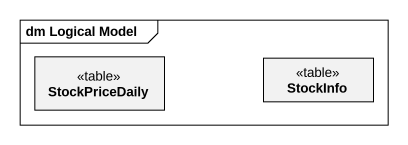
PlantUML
@startuml
mainframe dm Logical Model
hide circle
hide empty members
class StockPriceDaily <<table>>
class StockInfo <<table>>
@enduml
